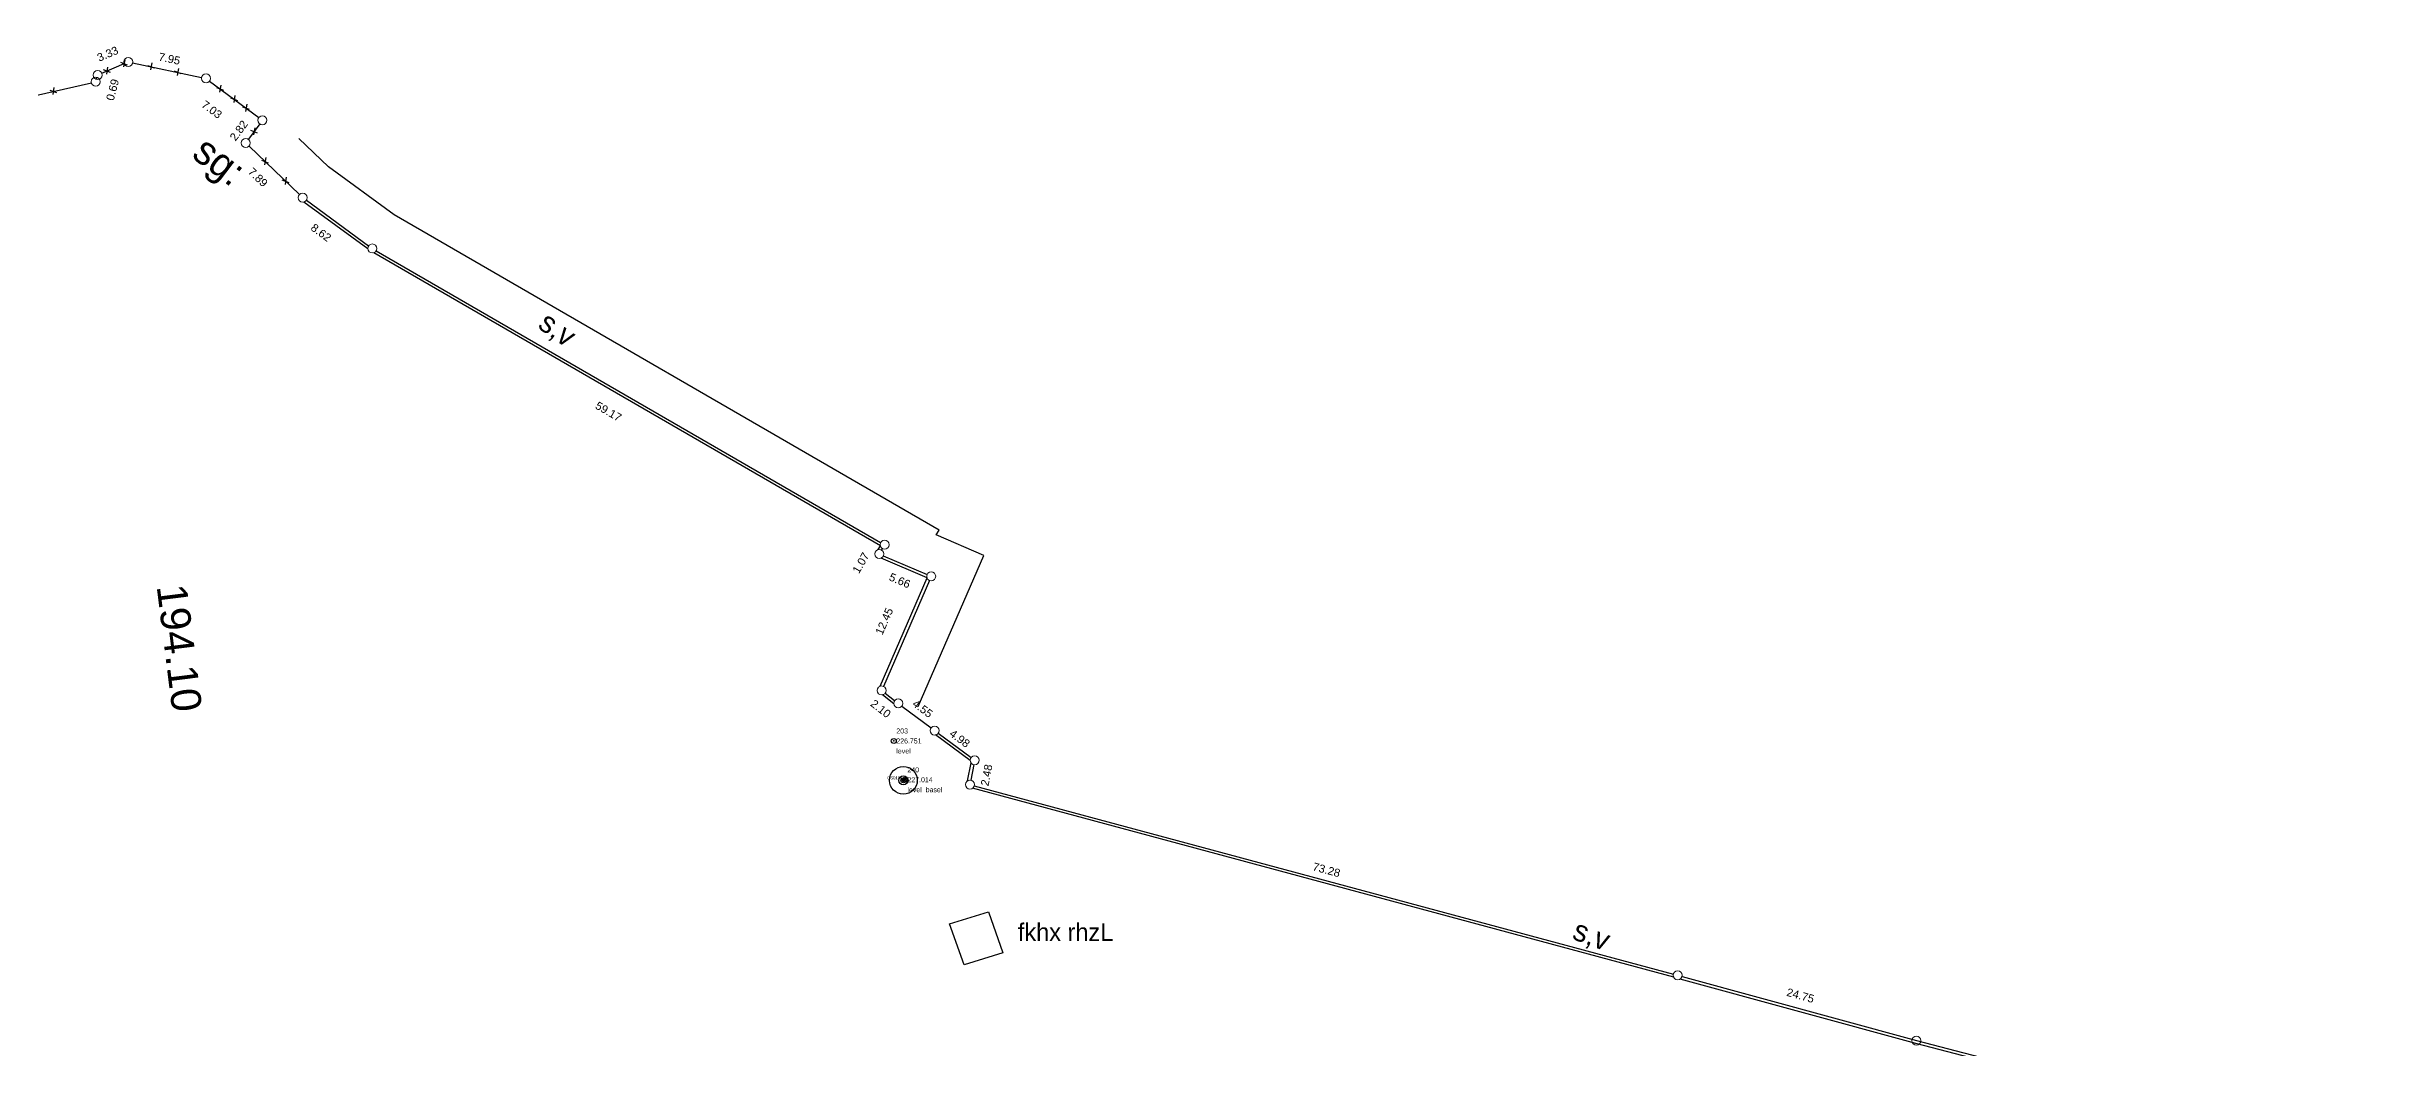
# Model space of a CAD drawing. Header units: inches. Extents: x 155808 to 157349, y 191551 to 192157.
# Drawn here: x 157109.5 to 157342.5, y 192052.6 to 192152.7 of the extents above; entities that cross this region are included whole.
import ezdxf
from ezdxf.enums import TextEntityAlignment as Align

# ---------------------------------------------------------------- set-up
doc = ezdxf.new("R2010")
doc.units = ezdxf.units.IN
doc.header["$MEASUREMENT"] = 0
doc.header["$PDMODE"] = 32
doc.header["$PDSIZE"] = 0.5
doc.linetypes.add('SOLID_LINE', pattern=[0])
for name, color, linetype in [('DIMENSION', 140, 'Continuous'), ('level-base', 7, 'Continuous'), ('Points', 7, 'Continuous'), ('selk', 7, 'Continuous')]:
    doc.layers.add(name, color=color, linetype=linetype)
doc.layers.add('SUB CIRCLE', color=2, linetype='Continuous', lineweight=20)
doc.styles.get("Standard").update_dxf_attribs({"font": 'arial.ttf'})
doc.styles.add('STYLE2', font='ara-4.shx')
doc.dimstyles.new('1-250', dxfattribs={"dimtxt": 3, "dimasz": 0.18, "dimexe": 0.18, "dimexo": 0.0625, "dimgap": 0.09, "dimtad": 0, "dimzin": 0, "dimdsep": 46, "dimtxsty": 'Standard', "dimcen": 0.09, "dimse1": 1, "dimse2": 1, "dimsd1": 1, "dimsd2": 1, "dimadec": 0, "dimazin": 0, "dimtfac": 1, "dimtix": 1, "dimtmove": 2, "dimatfit": 3, "dimfxl": 1, "dimtolj": 1, "dimtzin": 0, "dimarcsym": 0})
doc.dimstyles.get("Standard").update_dxf_attribs({"dimtxt": 0.18, "dimasz": 0.18, "dimexe": 0.18, "dimexo": 0.0625, "dimgap": 0.09, "dimtad": 0, "dimtih": 1, "dimtoh": 1, "dimdec": 4, "dimzin": 0, "dimdsep": 46, "dimtxsty": 'Standard', "dimcen": 0.09, "dimadec": 0, "dimazin": 0, "dimtfac": 1, "dimtdec": 4, "dimtofl": 0, "dimtmove": 0, "dimatfit": 3, "dimfxl": 1, "dimtolj": 1, "dimtzin": 0, "dimarcsym": 0})

# ---------------------------------------------------------------- blocks, each defined once
blk = doc.blocks.new('MEASURED')
at = {"color": 0, "linetype": 'SOLID_LINE'}
for start, end in [(0, 180), (180, 0)]:
    blk.add_arc((0, 0), 0.1, start, end, dxfattribs=at)
blk.add_point((0, 0), dxfattribs=at)
blk = doc.blocks.new('*D25')
at = {"layer": 'DEFPOINTS', "color": 0, "transparency": 16777216}
for p in [(159897.44, 191792.47, 0.91), (159903.13, 191787, 0.91), (159902, 191785.82)]:
    blk.add_point(p, dxfattribs=at)
at = {"layer": 'DIMENSION', "color": 0, "transparency": 16777216, "insert": (159898.65, 191789.03), "char_height": 0.8, "attachment_point": 5, "rotation": 316.1702}
blk.add_mtext('\\A1;7.89', dxfattribs=at)
blk = doc.blocks.new('*D26')
at = {"layer": 'DEFPOINTS', "color": 0, "transparency": 16777216}
for p in [(159898.06, 191795.51), (159899.1, 191794.74, 0.91), (159897.44, 191792.47, 0.91)]:
    blk.add_point(p, dxfattribs=at)
at = {"layer": 'DIMENSION', "color": 0, "transparency": 16777216, "insert": (159896.74, 191793.71), "char_height": 0.8, "attachment_point": 5, "rotation": 53.7156}
blk.add_mtext('\\A1;2.82', dxfattribs=at)
blk = doc.blocks.new('*D27')
at = {"layer": 'DEFPOINTS', "color": 0, "transparency": 16777216}
for p in [(159893.46, 191798.93, 0.91), (159892.17, 191797.2), (159899.1, 191794.74, 0.91)]:
    blk.add_point(p, dxfattribs=at)
at = {"layer": 'DIMENSION', "color": 0, "transparency": 16777216, "insert": (159894.04, 191795.81), "char_height": 0.8, "attachment_point": 5, "rotation": 323.4056}
blk.add_mtext('\\A1;7.03', dxfattribs=at)
blk = doc.blocks.new('*D28')
at = {"layer": 'DEFPOINTS', "color": 0, "transparency": 16777216}
for p in [(159885.68, 191800.58, 0.91), (159885.92, 191801.71), (159893.46, 191798.93, 0.91)]:
    blk.add_point(p, dxfattribs=at)
at = {"layer": 'DIMENSION', "color": 0, "transparency": 16777216, "insert": (159889.81, 191800.89), "char_height": 0.8, "attachment_point": 5, "rotation": 348.0401}
blk.add_mtext('\\A1;7.95', dxfattribs=at)
blk = doc.blocks.new('*D29')
at = {"layer": 'DEFPOINTS', "color": 0, "transparency": 16777216}
for p in [(159882.01, 191800.68), (159885.68, 191800.58, 0.91), (159882.62, 191799.27, 0.91)]:
    blk.add_point(p, dxfattribs=at)
at = {"layer": 'DIMENSION', "color": 0, "transparency": 16777216, "insert": (159883.63, 191801.38), "char_height": 0.8, "attachment_point": 5, "rotation": 23.2393}
blk.add_mtext('\\A1;3.33', dxfattribs=at)
blk = doc.blocks.new('*D30')
at = {"layer": 'DEFPOINTS', "color": 0, "transparency": 16777216}
for p in [(159883.59, 191795.76), (159885.99, 191795.84, 0.91), (159885.81, 191795.17, 0.91)]:
    blk.add_point(p, dxfattribs=at)
at = {"layer": 'DIMENSION', "color": 0, "transparency": 16777216, "insert": (159884.12, 191797.79), "char_height": 0.8, "attachment_point": 5, "rotation": 75.143}
blk.add_mtext('\\A1;0.69', dxfattribs=at)
blk = doc.blocks.new('*D31')
at = {"layer": 'DEFPOINTS', "color": 0, "transparency": 16777216}
for p in [(159882.44, 191798.6, 0.91), (159858.73, 191794.5), (159859.01, 191793.27, 0.91)]:
    blk.add_point(p, dxfattribs=at)
at = {"layer": 'DIMENSION', "color": 0, "transparency": 16777216, "insert": (159870.45, 191797.16), "char_height": 0.8, "attachment_point": 5, "rotation": 12.8107}
blk.add_mtext('\\A1;24.03', dxfattribs=at)
blk = doc.blocks.new('*D116')
at = {"layer": 'DEFPOINTS', "color": 0, "transparency": 16777216}
for p in [(160064.46, 191702.67, 0.91), (160064.72, 191703.69), (160110.54, 191690.66, 0.91)]:
    blk.add_point(p, dxfattribs=at)
at = {"layer": 'DIMENSION', "color": 0, "transparency": 16777216, "insert": (160087.76, 191697.68), "char_height": 0.8, "attachment_point": 5, "rotation": 345.3909}
blk.add_mtext('\\A1;47.62', dxfattribs=at)
blk = doc.blocks.new('*D117')
at = {"layer": 'DEFPOINTS', "color": 0, "transparency": 16777216}
for p in [(160040.93, 191710.45), (160040.59, 191709.21, 0.91), (160064.46, 191702.67, 0.91)]:
    blk.add_point(p, dxfattribs=at)
at = {"layer": 'DIMENSION', "color": 0, "transparency": 16777216, "insert": (160052.86, 191707.18), "char_height": 0.8, "attachment_point": 5, "rotation": 344.6665}
blk.add_mtext('\\A1;24.75', dxfattribs=at)
blk = doc.blocks.new('*D118')
at = {"layer": 'DEFPOINTS', "color": 0, "transparency": 16777216}
for p in [(159969.83, 191728.29, 0.91), (159970.1, 191729.29), (160040.59, 191709.21, 0.91)]:
    blk.add_point(p, dxfattribs=at)
at = {"layer": 'DIMENSION', "color": 0, "transparency": 16777216, "insert": (160005.48, 191719.75), "char_height": 0.8, "attachment_point": 5, "rotation": 344.9138}
blk.add_mtext('\\A1;73.28', dxfattribs=at)
blk = doc.blocks.new('*D119')
at = {"layer": 'DEFPOINTS', "color": 0, "transparency": 16777216}
for p in [(159970.3, 191730.72, 0.91), (159969.83, 191728.29, 0.91), (159971.27, 191728.01)]:
    blk.add_point(p, dxfattribs=at)
at = {"layer": 'DIMENSION', "color": 0, "transparency": 16777216, "insert": (159971.5, 191729.23), "char_height": 0.8, "attachment_point": 5, "rotation": 79.0525}
blk.add_mtext('\\A1;2.48', dxfattribs=at)
blk = doc.blocks.new('*D120')
at = {"layer": 'DEFPOINTS', "color": 0, "transparency": 16777216}
for p in [(159966.3, 191733.69, 0.91), (159966.81, 191734.37), (159970.3, 191730.72, 0.91)]:
    blk.add_point(p, dxfattribs=at)
at = {"layer": 'DIMENSION', "color": 0, "transparency": 16777216, "insert": (159968.81, 191732.89), "char_height": 0.8, "attachment_point": 5, "rotation": 323.4478}
blk.add_mtext('\\A1;4.98', dxfattribs=at)
blk = doc.blocks.new('*D121')
at = {"layer": 'DEFPOINTS', "color": 0, "transparency": 16777216}
for p in [(159963.28, 191737.23), (159962.66, 191736.41, 0.91), (159966.3, 191733.69, 0.91)]:
    blk.add_point(p, dxfattribs=at)
at = {"layer": 'DIMENSION', "color": 0, "transparency": 16777216, "insert": (159965.1, 191735.88), "char_height": 0.8, "attachment_point": 5, "rotation": 323.2637}
blk.add_mtext('\\A1;4.55', dxfattribs=at)
blk = doc.blocks.new('*D122')
at = {"layer": 'DEFPOINTS', "color": 0, "transparency": 16777216}
for p in [(159961, 191737.7, 0.91), (159960.08, 191736.52), (159962.66, 191736.41, 0.91)]:
    blk.add_point(p, dxfattribs=at)
at = {"layer": 'DIMENSION', "color": 0, "transparency": 16777216, "insert": (159960.91, 191735.87), "char_height": 0.8, "attachment_point": 5, "rotation": 322.1608}
blk.add_mtext('\\A1;2.10', dxfattribs=at)
blk = doc.blocks.new('*D123')
at = {"layer": 'DEFPOINTS', "color": 0, "transparency": 16777216}
for p in [(159963.65, 191750.12), (159965.96, 191749.12, 0.91), (159961, 191737.7, 0.91)]:
    blk.add_point(p, dxfattribs=at)
at = {"layer": 'DIMENSION', "color": 0, "transparency": 16777216, "insert": (159961.27, 191744.62), "char_height": 0.8, "attachment_point": 5, "rotation": 66.5337}
blk.add_mtext('\\A1;12.45', dxfattribs=at)
blk = doc.blocks.new('*D124')
at = {"layer": 'DEFPOINTS', "color": 0, "transparency": 16777216}
for p in [(159960.76, 191751.35, 0.91), (159965.96, 191749.12, 0.91), (159965.31, 191747.62)]:
    blk.add_point(p, dxfattribs=at)
at = {"layer": 'DIMENSION', "color": 0, "transparency": 16777216, "insert": (159962.82, 191748.69), "char_height": 0.8, "attachment_point": 5, "rotation": 336.7389}
blk.add_mtext('\\A1;5.66', dxfattribs=at)
blk = doc.blocks.new('*D125')
at = {"layer": 'DEFPOINTS', "color": 0, "transparency": 16777216}
for p in [(159959.77, 191751.92), (159960.76, 191751.35, 0.91), (159961.29, 191752.28, 0.91)]:
    blk.add_point(p, dxfattribs=at)
at = {"layer": 'DIMENSION', "color": 0, "transparency": 16777216, "insert": (159958.93, 191750.46), "char_height": 0.8, "attachment_point": 5, "rotation": 60.1092}
blk.add_mtext('\\A1;1.07', dxfattribs=at)
blk = doc.blocks.new('*D126')
at = {"layer": 'DEFPOINTS', "color": 0, "transparency": 16777216}
for p in [(159910.08, 191781.91, 0.91), (159908.93, 191779.93), (159961.29, 191752.28, 0.91)]:
    blk.add_point(p, dxfattribs=at)
at = {"layer": 'DIMENSION', "color": 0, "transparency": 16777216, "insert": (159933.7, 191765.6), "char_height": 0.8, "attachment_point": 5, "rotation": 329.9444}
blk.add_mtext('\\A1;59.17', dxfattribs=at)
blk = doc.blocks.new('*D127')
at = {"layer": 'DEFPOINTS', "color": 0, "transparency": 16777216}
for p in [(159903.13, 191787, 0.91), (159902.1, 191785.6), (159910.08, 191781.91, 0.91)]:
    blk.add_point(p, dxfattribs=at)
at = {"layer": 'DIMENSION', "color": 0, "transparency": 16777216, "insert": (159904.96, 191783.5), "char_height": 0.8, "attachment_point": 5, "rotation": 323.7858}
blk.add_mtext('\\A1;8.62', dxfattribs=at)
blk = doc.blocks.new('*D130')
at = {"layer": 'DEFPOINTS', "color": 0, "transparency": 16777216}
for p in [(157115.41, 192150.91), (157117.64, 192151.19, 236.06), (157141.86, 191958.62, 236.06)]:
    blk.add_point(p, dxfattribs=at)
at = {"color": 0, "transparency": 16777216, "insert": (157122.75, 192092.57), "char_height": 3, "attachment_point": 5, "rotation": 277.1668}
blk.add_mtext('\\A1;194.10', dxfattribs=at)
blk = doc.blocks.new('POINTNAMEBLOCK')
blk.add_point((0, 0))
for tag, p, height in [('POINT_NUMBER', (0, 0), 5), ('ELEVATION', (0, -1), 0.5), ('FEATURE_CODE', (0, -2), 0.5)]:
    blk.add_attdef(tag, p, '', height=height)
blk = doc.blocks.new('esgt')
at = {"color": 3, "elevation": 0.907, "flags": 128}
for points in [[(159883.03544, 191799.44521), (159885.26941, 191800.4045)], [(159886.12219, 191800.4884), (159893.02172, 191799.02691)], [(159859.45175, 191793.36843), (159882.00516, 191798.49688)], [(159882.50657, 191798.8327), (159882.55934, 191799.03161)], [(159893.82325, 191798.66539), (159898.74366, 191795.01192)], [(159898.83865, 191794.38091), (159897.70326, 191792.83439)], [(159897.76158, 191792.16002), (159902.80732, 191787.31629)], [(159903.49502, 191786.73879), (159909.71989, 191782.18052)], [(159910.47245, 191781.68928), (159960.90446, 191752.50703)], [(159961.0697, 191751.89152), (159960.98421, 191751.74279)], [(159961.17338, 191751.17494), (159965.54353, 191749.29637)], [(159965.77776, 191748.70587), (159961.17815, 191738.11044)], [(159961.35434, 191737.4216), (159962.30557, 191736.68271)], [(159963.02158, 191736.13749), (159965.94333, 191733.95681)], [(159966.66545, 191733.41966), (159969.94046, 191730.99165)], [(159970.2165, 191730.28184), (159969.91641, 191728.73047)], [(159970.26545, 191728.17153), (160040.15546, 191709.33178)], [(160041.02394, 191709.09566), (160064.45595, 191702.67065), (160110.1015, 191690.77316)]]:
    blk.add_lwpolyline(points, dxfattribs=at)
at = {"color": 0, "flags": 128}
for points, elevation in [([(159909.6351, 191781.87077), (159903.22533, 191786.56445)], 12.283), ([(159960.66701, 191751.79295), (159960.88479, 191752.17181), (159910.22301, 191781.48701)], 12.283), ([(159960.33333, 191751.2095), (159960.33197, 191751.21008), (159960.33271, 191751.21137)], 12.283), ([(159960.85733, 191738.12479), (159965.56187, 191748.96194), (159960.94962, 191750.94458)], 12.283), ([(159962.21204, 191736.37549), (159961.07981, 191737.25498)], 12.283), ([(159969.85385, 191730.68242), (159966.39473, 191733.24691)], 0.907), ([(159969.60011, 191728.67493), (159969.94372, 191730.45132)], 0.907), ([(160040.18802, 191709.01229), (159970.07672, 191727.9117)], 0.907), ([(159971.68195, 191715.56065), (159973.12795, 191711.45465), (159969.25695, 191710.24865), (159967.79895, 191714.34365), (159971.68195, 191715.56065)], 17.211), ([(160110.13672, 191690.45395), (160064.37845, 191702.38083), (160040.83409, 191708.83664)], 0.907)]:
    blk.add_lwpolyline(points, dxfattribs=dict(at, elevation=elevation))
at = {"color": 0}
for radius in [1.38537, 0.45685]:
    blk.add_circle((159963.18395, 191728.70865, 12.074), radius, dxfattribs=at)
at = {"layer": 'DIMENSION', "elevation": 0.907, "flags": 128}
blk.add_lwpolyline([(159964.66813, 191736.10482), (159971.22468, 191751.20816), (159966.46637, 191753.25359), (159966.74953, 191753.74621), (159912.27256, 191785.26904), (159905.70997, 191790.07462), (159902.73561, 191792.9299)], dxfattribs=at)
at = {"layer": 'selk', "color": 0, "elevation": 0.907, "flags": 128}
for points in [[(159884.90961, 191800.54093), (159885.58802, 191800.28369)], [(159885.33579, 191800.78915), (159885.21373, 191800.08181)], [(159887.61285, 191800.23286), (159888.29126, 191799.97562)], [(159888.03903, 191800.48108), (159887.91697, 191799.77373)], [(159878.26448, 191798.01584), (159878.14242, 191797.30849)], [(159883.19307, 191799.80383), (159883.87148, 191799.54659)], [(159883.61925, 191800.05205), (159883.49719, 191799.34471)], [(159890.26917, 191799.67018), (159890.94759, 191799.41294)], [(159890.69535, 191799.9184), (159890.57329, 191799.21106)], [(159894.51708, 191798.01949), (159895.19549, 191797.76224)], [(159894.94326, 191798.2677), (159894.82119, 191797.56036)], [(159877.8383, 191797.76762), (159878.51672, 191797.51037)], [(159895.92365, 191796.97509), (159896.60207, 191796.71784)], [(159896.34983, 191797.2233), (159896.22777, 191796.51596)], [(159897.11222, 191796.09256), (159897.79063, 191795.83532)], [(159897.53839, 191796.34078), (159897.41633, 191795.63344)], [(159897.91115, 191793.74409), (159898.58957, 191793.48684)], [(159898.33733, 191793.9923), (159898.21527, 191793.28496)], [(159899.43563, 191791.00136), (159899.31357, 191790.29402)], [(159899.00945, 191790.75314), (159899.68787, 191790.4959)], [(159901.05827, 191788.78636), (159901.73668, 191788.52911)], [(159901.48444, 191789.03457), (159901.36238, 191788.32723)]]:
    blk.add_lwpolyline(points, dxfattribs=at)
at = {"layer": 'SUB CIRCLE'}
for centre in [(159885.68195, 191800.58165, 0.907), (159882.44395, 191798.59665, 0.907), (159882.62195, 191799.26765, 0.907), (159893.46195, 191798.93365, 0.907), (159899.10495, 191794.74365, 0.907), (159897.43695, 191792.47165, 0.907), (159903.13195, 191787.00465, 0.907), (159910.08295, 191781.91465, 0.907), (159960.75995, 191751.35265, 0.907), (159961.29395, 191752.28165, 0.907), (159965.95695, 191749.11865, 0.907), (159960.99895, 191737.69765, 0.907), (159962.66095, 191736.40665, 0.907), (159966.30395, 191733.68765, 0.907), (159970.30195, 191730.72365, 0.907), (159969.83095, 191728.28865, 0.907), (160040.58995, 191709.21465, 0.907), (160064.45595, 191702.67065, 0.907)]:
    blk.add_circle(centre, 0.45, dxfattribs=at)
at = {"layer": 'level-base', "color": 0, "linetype": 'SOLID_LINE'}
blk.add_blockref('MEASURED', (159963.18395, 191728.70865, 12.074), dxfattribs=at)
at = {"color": 4, "linetype": 'Continuous', "style": 'STYLE2'}
for s, height, rotation, p in [('sg:', 2.88, 322.7607562, (159891.91359, 191791.09999)), ('s,v', 2.120371, 324.7472546, (159926.52678, 191774.03933)), ('s,v', 2.120371, 339.4359673, (160029.93497, 191712.88292))]:
    blk.add_text(s, height=height, rotation=rotation, dxfattribs=at).set_placement(p)
blk.add_text('fkhx rhzL', height=1.76, dxfattribs=at).set_placement((159974.61946, 191712.6437))
at = {"layer": 'level-base', "color": 0, "linetype": 'SOLID_LINE'}
blk.add_text('GS0196', height=0.3, dxfattribs=at).set_placement((159963.08395, 191728.80865, 12.074), align=Align.RIGHT)
at = {"layer": 'DIMENSION'}
for base, p1, p2, angle, picture, middle in [((159882.01437, 191800.68258), (159885.68195, 191800.58165, 0.907), (159882.62195, 191799.26765, 0.907), 203.2392547, '*D29', (159883.63203, 191801.37722)), ((159892.17123, 191797.19534), (159899.10495, 191794.74365, 0.907), (159893.46195, 191798.93365, 0.907), 143.4056391, '*D27', (159894.04101, 191795.80701)), ((159898.06086, 191795.51018), (159897.43695, 191792.47165, 0.907), (159899.10495, 191794.74365, 0.907), 53.7155626, '*D26', (159896.73702, 191793.70696)), ((159901.99717, 191785.82254), (159897.43695, 191792.47165, 0.907), (159903.13195, 191787.00465, 0.907), 316.1701865, '*D25', (159898.65459, 191789.0313)), ((159902.10118, 191785.597), (159910.08295, 191781.91465, 0.907), (159903.13195, 191787.00465, 0.907), 143.785848, '*D127', (159904.96003, 191783.50356)), ((159908.93316, 191779.92761), (159961.29395, 191752.28165, 0.907), (159910.08295, 191781.91465, 0.907), 149.9443851, '*D126', (159933.7004, 191765.59617)), ((159959.77014, 191751.92161), (159961.29395, 191752.28165, 0.907), (159960.75995, 191751.35265, 0.907), 240.1092101, '*D125', (159958.92959, 191750.45931)), ((159965.3136, 191747.622), (159960.75995, 191751.35265, 0.907), (159965.95695, 191749.11865, 0.907), 336.7389016, '*D124', (159962.81836, 191748.69461)), ((159963.6548, 191750.11805), (159960.99895, 191737.69765, 0.907), (159965.95695, 191749.11865, 0.907), 66.5337278, '*D123', (159961.26927, 191744.62288)), ((159960.08071, 191736.51552), (159962.66095, 191736.40665, 0.907), (159960.99895, 191737.69765, 0.907), 142.1608337, '*D122', (159960.91171, 191735.87002)), ((159971.26571, 191728.01113), (159970.30195, 191730.72365, 0.907), (159969.83095, 191728.28865, 0.907), 259.0525222, '*D119', (159971.50121, 191729.22863))]:
    dim = blk.add_linear_dim(base=base, p1=p1, p2=p2, angle=angle, dimstyle='Standard', dxfattribs=at)
    dim.commit()
    dim.dimension.update_dxf_attribs({"geometry": picture, "text_midpoint": middle, "dimtype": 129})
for p1, p2, distance, picture, middle in [((159893.46195, 191798.93365, 0.907), (159885.68195, 191800.58165, 0.907), -1.15698, '*D28', (159889.81171, 191800.88952)), ((159882.44395, 191798.59665, 0.907), (159859.01295, 191793.26865, 0.907), -1.26158, '*D31', (159870.44872, 191797.16283)), ((159885.98968, 191795.8405, 0.907), (159885.81168, 191795.1695, 0.907), -2.3031, '*D30', (159884.1234, 191797.78745)), ((159966.30395, 191733.68765, 0.907), (159962.66095, 191736.40665, 0.907), -1.03319, '*D121', (159965.10044, 191735.87515)), ((159970.30195, 191730.72365, 0.907), (159966.30395, 191733.68765, 0.907), -0.85032, '*D120', (159968.80937, 191732.88873)), ((160040.58995, 191709.21465, 0.907), (159969.83095, 191728.28865, 0.907), -1.03307, '*D118', (160005.47933, 191719.74912)), ((160064.45595, 191702.67065, 0.907), (160040.58995, 191709.21465, 0.907), -1.28072, '*D117', (160052.86162, 191707.17778)), ((160110.53695, 191690.65965, 0.907), (160064.45595, 191702.67065, 0.907), -1.04935, '*D116', (160087.76113, 191697.68058))]:
    dim = blk.add_aligned_dim(p1=p1, p2=p2, distance=distance, dimstyle='Standard', dxfattribs=at)
    dim.commit()
    dim.dimension.update_dxf_attribs({"geometry": picture, "text_midpoint": middle})

msp = doc.modelspace()

# ---------------------------------------------------------------- block references
at = {"color": 1, "linetype": 'Continuous'}
msp.add_blockref('esgt', (-2768.037, 350.613, 235.151), dxfattribs=at)
at = {"layer": 'Points'}
ref = msp.add_blockref('POINTNAMEBLOCK', (157194.186, 192083.26, 226.751), dxfattribs=at)
ref.add_attrib('POINT_NUMBER', '203', (157194.436, 192084.01, 226.751), dxfattribs={"height": 0.5})
ref.add_attrib('ELEVATION', '226.751', (157194.436, 192083.01, 226.751), dxfattribs={"height": 0.5})
ref.add_attrib('FEATURE_CODE', 'level', (157194.436, 192082.01, 226.751), dxfattribs={"height": 0.5})
ref = msp.add_blockref('POINTNAMEBLOCK', (157195.295, 192079.38, 227.014), dxfattribs=at)
ref.add_attrib('POINT_NUMBER', '240', (157195.545, 192080.13, 227.014), dxfattribs={"height": 0.5})
ref.add_attrib('ELEVATION', '227.014', (157195.545, 192079.13, 227.014), dxfattribs={"height": 0.5})
ref.add_attrib('FEATURE_CODE', 'level  basel', (157195.545, 192078.13, 227.014), dxfattribs={"height": 0.5})

# ---------------------------------------------------------------- dimensions: what is measured, and where the dimension line sits
at = {"color": 3}
dim = msp.add_linear_dim(base=(157115.413, 192150.914), p1=(157141.86, 191958.616, 236.058), p2=(157117.645, 192151.195, 236.058), angle=97.16679, dimstyle='1-250', dxfattribs=at)
dim.commit()
dim.dimension.update_dxf_attribs({"geometry": '*D130', "text_midpoint": (157122.749, 192092.569), "dimtype": 161})

doc.saveas('drawing.dxf')
